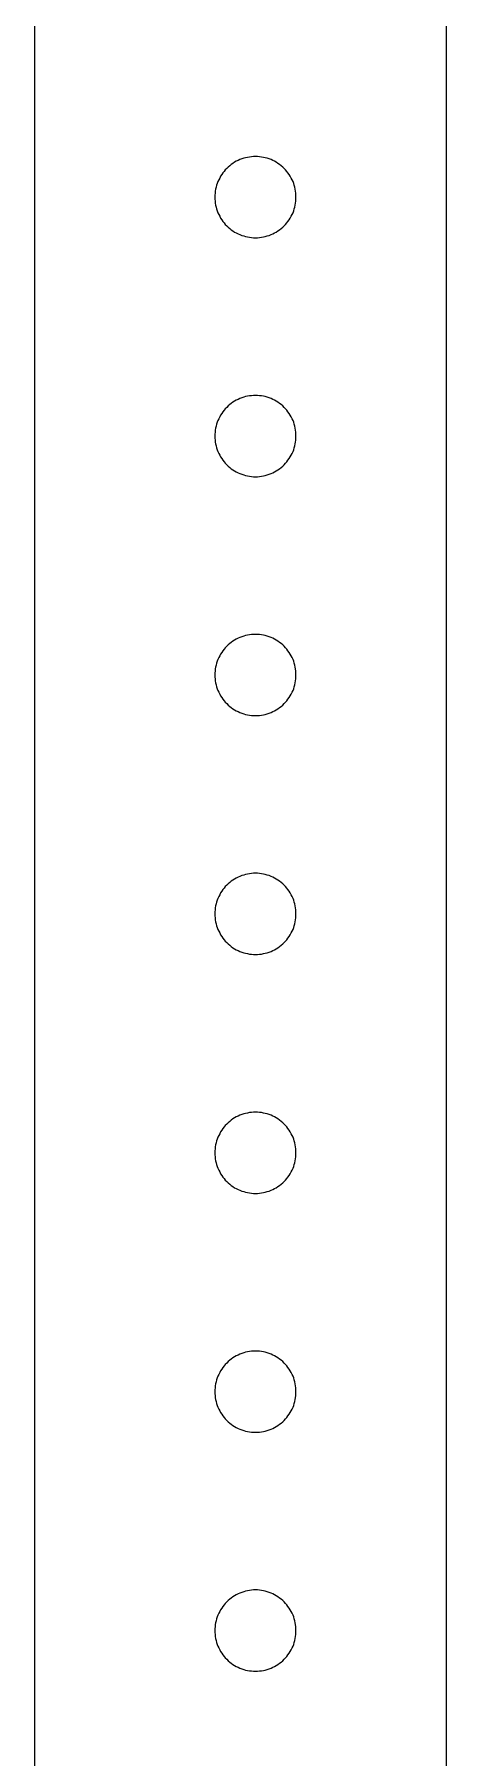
# Model space of a CAD drawing. Header units: millimetres. Extents: x -999 to 4635, y -962 to 3668.
# Drawn here: x -694.4 to -659.9, y 2214.4 to 2358.6 of the extents above; entities that cross this region are included whole.
import ezdxf

# ---------------------------------------------------------------- set-up
doc = ezdxf.new("R2010")
doc.units = ezdxf.units.MM
doc.layers.add('GORUNEN', color=7, linetype='Continuous', lineweight=9)

msp = doc.modelspace()

# ---------------------------------------------------------------- linework, layer by layer
at = {"layer": 'GORUNEN'}
for points in [[(-694.36, 2515), (-694.36, 330)], [(-659.86, 35), (-659.86, 2515)], [(-675.86, 2348.4), (-676.02, 2348.4), (-676.19, 2348.38), (-676.35, 2348.36), (-676.52, 2348.33), (-676.68, 2348.3), (-676.84, 2348.25), (-677, 2348.2), (-677.16, 2348.14), (-677.31, 2348.07), (-677.46, 2348), (-677.6, 2347.92), (-677.75, 2347.83), (-677.88, 2347.73), (-678.01, 2347.63), (-678.14, 2347.52), (-678.26, 2347.4), (-678.38, 2347.28), (-678.48, 2347.16), (-678.59, 2347.03), (-678.68, 2346.89), (-678.77, 2346.75), (-678.85, 2346.6), (-678.93, 2346.45), (-679, 2346.3), (-679.06, 2346.15), (-679.11, 2345.99), (-679.15, 2345.83), (-679.19, 2345.66), (-679.22, 2345.5), (-679.24, 2345.33), (-679.25, 2345.17), (-679.26, 2345)], [(-672.46, 2345), (-672.46, 2345.17), (-672.47, 2345.33), (-672.49, 2345.5), (-672.52, 2345.66), (-672.56, 2345.83), (-672.6, 2345.99), (-672.65, 2346.15), (-672.71, 2346.3), (-672.78, 2346.45), (-672.86, 2346.6), (-672.94, 2346.75), (-673.03, 2346.89), (-673.13, 2347.03), (-673.23, 2347.16), (-673.34, 2347.28), (-673.45, 2347.4), (-673.57, 2347.52), (-673.7, 2347.63), (-673.83, 2347.73), (-673.97, 2347.83), (-674.11, 2347.92), (-674.25, 2348), (-674.4, 2348.07), (-674.55, 2348.14), (-674.71, 2348.2), (-674.87, 2348.25), (-675.03, 2348.3), (-675.19, 2348.33), (-675.36, 2348.36), (-675.52, 2348.38), (-675.69, 2348.4), (-675.86, 2348.4)], [(-679.26, 2345), (-679.25, 2344.83), (-679.24, 2344.67), (-679.22, 2344.5), (-679.19, 2344.34), (-679.15, 2344.17), (-679.11, 2344.01), (-679.06, 2343.85), (-679, 2343.7), (-678.93, 2343.55), (-678.85, 2343.4), (-678.77, 2343.25), (-678.68, 2343.11), (-678.59, 2342.97), (-678.48, 2342.84), (-678.38, 2342.72), (-678.26, 2342.6), (-678.14, 2342.48), (-678.01, 2342.37), (-677.88, 2342.27), (-677.75, 2342.17), (-677.6, 2342.08), (-677.46, 2342), (-677.31, 2341.93), (-677.16, 2341.86), (-677, 2341.8), (-676.84, 2341.75), (-676.68, 2341.7), (-676.52, 2341.67), (-676.35, 2341.64), (-676.19, 2341.62), (-676.02, 2341.6), (-675.86, 2341.6)], [(-675.86, 2341.6), (-675.69, 2341.6), (-675.52, 2341.62), (-675.36, 2341.64), (-675.19, 2341.67), (-675.03, 2341.7), (-674.87, 2341.75), (-674.71, 2341.8), (-674.55, 2341.86), (-674.4, 2341.93), (-674.25, 2342), (-674.11, 2342.08), (-673.97, 2342.17), (-673.83, 2342.27), (-673.7, 2342.37), (-673.57, 2342.48), (-673.45, 2342.6), (-673.34, 2342.72), (-673.23, 2342.84), (-673.13, 2342.97), (-673.03, 2343.11), (-672.94, 2343.25), (-672.86, 2343.4), (-672.78, 2343.55), (-672.71, 2343.7), (-672.65, 2343.85), (-672.6, 2344.01), (-672.56, 2344.17), (-672.52, 2344.34), (-672.49, 2344.5), (-672.47, 2344.67), (-672.46, 2344.83), (-672.46, 2345)], [(-675.86, 2328.4), (-676.02, 2328.4), (-676.19, 2328.38), (-676.35, 2328.36), (-676.52, 2328.33), (-676.68, 2328.3), (-676.84, 2328.25), (-677, 2328.2), (-677.16, 2328.14), (-677.31, 2328.07), (-677.46, 2328), (-677.6, 2327.92), (-677.75, 2327.83), (-677.88, 2327.73), (-678.01, 2327.63), (-678.14, 2327.52), (-678.26, 2327.4), (-678.38, 2327.28), (-678.48, 2327.16), (-678.59, 2327.03), (-678.68, 2326.89), (-678.77, 2326.75), (-678.85, 2326.6), (-678.93, 2326.45), (-679, 2326.3), (-679.06, 2326.15), (-679.11, 2325.99), (-679.15, 2325.83), (-679.19, 2325.66), (-679.22, 2325.5), (-679.24, 2325.33), (-679.25, 2325.17), (-679.26, 2325)], [(-672.46, 2325), (-672.46, 2325.17), (-672.47, 2325.33), (-672.49, 2325.5), (-672.52, 2325.66), (-672.56, 2325.83), (-672.6, 2325.99), (-672.65, 2326.15), (-672.71, 2326.3), (-672.78, 2326.45), (-672.86, 2326.6), (-672.94, 2326.75), (-673.03, 2326.89), (-673.13, 2327.03), (-673.23, 2327.16), (-673.34, 2327.28), (-673.45, 2327.4), (-673.57, 2327.52), (-673.7, 2327.63), (-673.83, 2327.73), (-673.97, 2327.83), (-674.11, 2327.92), (-674.25, 2328), (-674.4, 2328.07), (-674.55, 2328.14), (-674.71, 2328.2), (-674.87, 2328.25), (-675.03, 2328.3), (-675.19, 2328.33), (-675.36, 2328.36), (-675.52, 2328.38), (-675.69, 2328.4), (-675.86, 2328.4)], [(-679.26, 2325), (-679.25, 2324.83), (-679.24, 2324.67), (-679.22, 2324.5), (-679.19, 2324.34), (-679.15, 2324.17), (-679.11, 2324.01), (-679.06, 2323.85), (-679, 2323.7), (-678.93, 2323.55), (-678.85, 2323.4), (-678.77, 2323.25), (-678.68, 2323.11), (-678.59, 2322.97), (-678.48, 2322.84), (-678.38, 2322.72), (-678.26, 2322.6), (-678.14, 2322.48), (-678.01, 2322.37), (-677.88, 2322.27), (-677.75, 2322.17), (-677.6, 2322.08), (-677.46, 2322), (-677.31, 2321.93), (-677.16, 2321.86), (-677, 2321.8), (-676.84, 2321.75), (-676.68, 2321.7), (-676.52, 2321.67), (-676.35, 2321.64), (-676.19, 2321.62), (-676.02, 2321.6), (-675.86, 2321.6)], [(-675.86, 2321.6), (-675.69, 2321.6), (-675.52, 2321.62), (-675.36, 2321.64), (-675.19, 2321.67), (-675.03, 2321.7), (-674.87, 2321.75), (-674.71, 2321.8), (-674.55, 2321.86), (-674.4, 2321.93), (-674.25, 2322), (-674.11, 2322.08), (-673.97, 2322.17), (-673.83, 2322.27), (-673.7, 2322.37), (-673.57, 2322.48), (-673.45, 2322.6), (-673.34, 2322.72), (-673.23, 2322.84), (-673.13, 2322.97), (-673.03, 2323.11), (-672.94, 2323.25), (-672.86, 2323.4), (-672.78, 2323.55), (-672.71, 2323.7), (-672.65, 2323.85), (-672.6, 2324.01), (-672.56, 2324.17), (-672.52, 2324.34), (-672.49, 2324.5), (-672.47, 2324.67), (-672.46, 2324.83), (-672.46, 2325)], [(-675.86, 2308.4), (-676.02, 2308.4), (-676.19, 2308.38), (-676.35, 2308.36), (-676.52, 2308.33), (-676.68, 2308.3), (-676.84, 2308.25), (-677, 2308.2), (-677.16, 2308.14), (-677.31, 2308.07), (-677.46, 2308), (-677.6, 2307.92), (-677.75, 2307.83), (-677.88, 2307.73), (-678.01, 2307.63), (-678.14, 2307.52), (-678.26, 2307.4), (-678.38, 2307.28), (-678.48, 2307.16), (-678.59, 2307.03), (-678.68, 2306.89), (-678.77, 2306.75), (-678.85, 2306.6), (-678.93, 2306.45), (-679, 2306.3), (-679.06, 2306.15), (-679.11, 2305.99), (-679.15, 2305.83), (-679.19, 2305.66), (-679.22, 2305.5), (-679.24, 2305.33), (-679.25, 2305.17), (-679.26, 2305)], [(-672.46, 2305), (-672.46, 2305.17), (-672.47, 2305.33), (-672.49, 2305.5), (-672.52, 2305.66), (-672.56, 2305.83), (-672.6, 2305.99), (-672.65, 2306.15), (-672.71, 2306.3), (-672.78, 2306.45), (-672.86, 2306.6), (-672.94, 2306.75), (-673.03, 2306.89), (-673.13, 2307.03), (-673.23, 2307.16), (-673.34, 2307.28), (-673.45, 2307.4), (-673.57, 2307.52), (-673.7, 2307.63), (-673.83, 2307.73), (-673.97, 2307.83), (-674.11, 2307.92), (-674.25, 2308), (-674.4, 2308.07), (-674.55, 2308.14), (-674.71, 2308.2), (-674.87, 2308.25), (-675.03, 2308.3), (-675.19, 2308.33), (-675.36, 2308.36), (-675.52, 2308.38), (-675.69, 2308.4), (-675.86, 2308.4)], [(-679.26, 2305), (-679.25, 2304.83), (-679.24, 2304.67), (-679.22, 2304.5), (-679.19, 2304.34), (-679.15, 2304.17), (-679.11, 2304.01), (-679.06, 2303.85), (-679, 2303.7), (-678.93, 2303.55), (-678.85, 2303.4), (-678.77, 2303.25), (-678.68, 2303.11), (-678.59, 2302.97), (-678.48, 2302.84), (-678.38, 2302.72), (-678.26, 2302.6), (-678.14, 2302.48), (-678.01, 2302.37), (-677.88, 2302.27), (-677.75, 2302.17), (-677.6, 2302.08), (-677.46, 2302), (-677.31, 2301.93), (-677.16, 2301.86), (-677, 2301.8), (-676.84, 2301.75), (-676.68, 2301.7), (-676.52, 2301.67), (-676.35, 2301.64), (-676.19, 2301.62), (-676.02, 2301.6), (-675.86, 2301.6)], [(-675.86, 2301.6), (-675.69, 2301.6), (-675.52, 2301.62), (-675.36, 2301.64), (-675.19, 2301.67), (-675.03, 2301.7), (-674.87, 2301.75), (-674.71, 2301.8), (-674.55, 2301.86), (-674.4, 2301.93), (-674.25, 2302), (-674.11, 2302.08), (-673.97, 2302.17), (-673.83, 2302.27), (-673.7, 2302.37), (-673.57, 2302.48), (-673.45, 2302.6), (-673.34, 2302.72), (-673.23, 2302.84), (-673.13, 2302.97), (-673.03, 2303.11), (-672.94, 2303.25), (-672.86, 2303.4), (-672.78, 2303.55), (-672.71, 2303.7), (-672.65, 2303.85), (-672.6, 2304.01), (-672.56, 2304.17), (-672.52, 2304.34), (-672.49, 2304.5), (-672.47, 2304.67), (-672.46, 2304.83), (-672.46, 2305)], [(-675.86, 2288.4), (-676.02, 2288.4), (-676.19, 2288.38), (-676.35, 2288.36), (-676.52, 2288.33), (-676.68, 2288.3), (-676.84, 2288.25), (-677, 2288.2), (-677.16, 2288.14), (-677.31, 2288.07), (-677.46, 2288), (-677.6, 2287.92), (-677.75, 2287.83), (-677.88, 2287.73), (-678.01, 2287.63), (-678.14, 2287.52), (-678.26, 2287.4), (-678.38, 2287.28), (-678.48, 2287.16), (-678.59, 2287.03), (-678.68, 2286.89), (-678.77, 2286.75), (-678.85, 2286.6), (-678.93, 2286.45), (-679, 2286.3), (-679.06, 2286.15), (-679.11, 2285.99), (-679.15, 2285.83), (-679.19, 2285.66), (-679.22, 2285.5), (-679.24, 2285.33), (-679.25, 2285.17), (-679.26, 2285)], [(-672.46, 2285), (-672.46, 2285.17), (-672.47, 2285.33), (-672.49, 2285.5), (-672.52, 2285.66), (-672.56, 2285.83), (-672.6, 2285.99), (-672.65, 2286.15), (-672.71, 2286.3), (-672.78, 2286.45), (-672.86, 2286.6), (-672.94, 2286.75), (-673.03, 2286.89), (-673.13, 2287.03), (-673.23, 2287.16), (-673.34, 2287.28), (-673.45, 2287.4), (-673.57, 2287.52), (-673.7, 2287.63), (-673.83, 2287.73), (-673.97, 2287.83), (-674.11, 2287.92), (-674.25, 2288), (-674.4, 2288.07), (-674.55, 2288.14), (-674.71, 2288.2), (-674.87, 2288.25), (-675.03, 2288.3), (-675.19, 2288.33), (-675.36, 2288.36), (-675.52, 2288.38), (-675.69, 2288.4), (-675.86, 2288.4)], [(-679.26, 2285), (-679.25, 2284.83), (-679.24, 2284.67), (-679.22, 2284.5), (-679.19, 2284.34), (-679.15, 2284.17), (-679.11, 2284.01), (-679.06, 2283.85), (-679, 2283.7), (-678.93, 2283.55), (-678.85, 2283.4), (-678.77, 2283.25), (-678.68, 2283.11), (-678.59, 2282.97), (-678.48, 2282.84), (-678.38, 2282.72), (-678.26, 2282.6), (-678.14, 2282.48), (-678.01, 2282.37), (-677.88, 2282.27), (-677.75, 2282.17), (-677.6, 2282.08), (-677.46, 2282), (-677.31, 2281.93), (-677.16, 2281.86), (-677, 2281.8), (-676.84, 2281.75), (-676.68, 2281.7), (-676.52, 2281.67), (-676.35, 2281.64), (-676.19, 2281.62), (-676.02, 2281.6), (-675.86, 2281.6)], [(-675.86, 2281.6), (-675.69, 2281.6), (-675.52, 2281.62), (-675.36, 2281.64), (-675.19, 2281.67), (-675.03, 2281.7), (-674.87, 2281.75), (-674.71, 2281.8), (-674.55, 2281.86), (-674.4, 2281.93), (-674.25, 2282), (-674.11, 2282.08), (-673.97, 2282.17), (-673.83, 2282.27), (-673.7, 2282.37), (-673.57, 2282.48), (-673.45, 2282.6), (-673.34, 2282.72), (-673.23, 2282.84), (-673.13, 2282.97), (-673.03, 2283.11), (-672.94, 2283.25), (-672.86, 2283.4), (-672.78, 2283.55), (-672.71, 2283.7), (-672.65, 2283.85), (-672.6, 2284.01), (-672.56, 2284.17), (-672.52, 2284.34), (-672.49, 2284.5), (-672.47, 2284.67), (-672.46, 2284.83), (-672.46, 2285)], [(-675.86, 2268.4), (-676.02, 2268.4), (-676.19, 2268.38), (-676.35, 2268.36), (-676.52, 2268.33), (-676.68, 2268.3), (-676.84, 2268.25), (-677, 2268.2), (-677.16, 2268.14), (-677.31, 2268.07), (-677.46, 2268), (-677.6, 2267.92), (-677.75, 2267.83), (-677.88, 2267.73), (-678.01, 2267.63), (-678.14, 2267.52), (-678.26, 2267.4), (-678.38, 2267.28), (-678.48, 2267.16), (-678.59, 2267.03), (-678.68, 2266.89), (-678.77, 2266.75), (-678.85, 2266.6), (-678.93, 2266.45), (-679, 2266.3), (-679.06, 2266.15), (-679.11, 2265.99), (-679.15, 2265.83), (-679.19, 2265.66), (-679.22, 2265.5), (-679.24, 2265.33), (-679.25, 2265.17), (-679.26, 2265)], [(-672.46, 2265), (-672.46, 2265.17), (-672.47, 2265.33), (-672.49, 2265.5), (-672.52, 2265.66), (-672.56, 2265.83), (-672.6, 2265.99), (-672.65, 2266.15), (-672.71, 2266.3), (-672.78, 2266.45), (-672.86, 2266.6), (-672.94, 2266.75), (-673.03, 2266.89), (-673.13, 2267.03), (-673.23, 2267.16), (-673.34, 2267.28), (-673.45, 2267.4), (-673.57, 2267.52), (-673.7, 2267.63), (-673.83, 2267.73), (-673.97, 2267.83), (-674.11, 2267.92), (-674.25, 2268), (-674.4, 2268.07), (-674.55, 2268.14), (-674.71, 2268.2), (-674.87, 2268.25), (-675.03, 2268.3), (-675.19, 2268.33), (-675.36, 2268.36), (-675.52, 2268.38), (-675.69, 2268.4), (-675.86, 2268.4)], [(-679.26, 2265), (-679.25, 2264.83), (-679.24, 2264.67), (-679.22, 2264.5), (-679.19, 2264.34), (-679.15, 2264.17), (-679.11, 2264.01), (-679.06, 2263.85), (-679, 2263.7), (-678.93, 2263.55), (-678.85, 2263.4), (-678.77, 2263.25), (-678.68, 2263.11), (-678.59, 2262.97), (-678.48, 2262.84), (-678.38, 2262.72), (-678.26, 2262.6), (-678.14, 2262.48), (-678.01, 2262.37), (-677.88, 2262.27), (-677.75, 2262.17), (-677.6, 2262.08), (-677.46, 2262), (-677.31, 2261.93), (-677.16, 2261.86), (-677, 2261.8), (-676.84, 2261.75), (-676.68, 2261.7), (-676.52, 2261.67), (-676.35, 2261.64), (-676.19, 2261.62), (-676.02, 2261.6), (-675.86, 2261.6)], [(-675.86, 2261.6), (-675.69, 2261.6), (-675.52, 2261.62), (-675.36, 2261.64), (-675.19, 2261.67), (-675.03, 2261.7), (-674.87, 2261.75), (-674.71, 2261.8), (-674.55, 2261.86), (-674.4, 2261.93), (-674.25, 2262), (-674.11, 2262.08), (-673.97, 2262.17), (-673.83, 2262.27), (-673.7, 2262.37), (-673.57, 2262.48), (-673.45, 2262.6), (-673.34, 2262.72), (-673.23, 2262.84), (-673.13, 2262.97), (-673.03, 2263.11), (-672.94, 2263.25), (-672.86, 2263.4), (-672.78, 2263.55), (-672.71, 2263.7), (-672.65, 2263.85), (-672.6, 2264.01), (-672.56, 2264.17), (-672.52, 2264.34), (-672.49, 2264.5), (-672.47, 2264.67), (-672.46, 2264.83), (-672.46, 2265)], [(-675.86, 2248.4), (-676.02, 2248.4), (-676.19, 2248.38), (-676.35, 2248.36), (-676.52, 2248.33), (-676.68, 2248.3), (-676.84, 2248.25), (-677, 2248.2), (-677.16, 2248.14), (-677.31, 2248.07), (-677.46, 2248), (-677.6, 2247.92), (-677.75, 2247.83), (-677.88, 2247.73), (-678.01, 2247.63), (-678.14, 2247.52), (-678.26, 2247.4), (-678.38, 2247.28), (-678.48, 2247.16), (-678.59, 2247.03), (-678.68, 2246.89), (-678.77, 2246.75), (-678.85, 2246.6), (-678.93, 2246.45), (-679, 2246.3), (-679.06, 2246.15), (-679.11, 2245.99), (-679.15, 2245.83), (-679.19, 2245.66), (-679.22, 2245.5), (-679.24, 2245.33), (-679.25, 2245.17), (-679.26, 2245)], [(-672.46, 2245), (-672.46, 2245.17), (-672.47, 2245.33), (-672.49, 2245.5), (-672.52, 2245.66), (-672.56, 2245.83), (-672.6, 2245.99), (-672.65, 2246.15), (-672.71, 2246.3), (-672.78, 2246.45), (-672.86, 2246.6), (-672.94, 2246.75), (-673.03, 2246.89), (-673.13, 2247.03), (-673.23, 2247.16), (-673.34, 2247.28), (-673.45, 2247.4), (-673.57, 2247.52), (-673.7, 2247.63), (-673.83, 2247.73), (-673.97, 2247.83), (-674.11, 2247.92), (-674.25, 2248), (-674.4, 2248.07), (-674.55, 2248.14), (-674.71, 2248.2), (-674.87, 2248.25), (-675.03, 2248.3), (-675.19, 2248.33), (-675.36, 2248.36), (-675.52, 2248.38), (-675.69, 2248.4), (-675.86, 2248.4)], [(-679.26, 2245), (-679.25, 2244.83), (-679.24, 2244.67), (-679.22, 2244.5), (-679.19, 2244.34), (-679.15, 2244.17), (-679.11, 2244.01), (-679.06, 2243.85), (-679, 2243.7), (-678.93, 2243.55), (-678.85, 2243.4), (-678.77, 2243.25), (-678.68, 2243.11), (-678.59, 2242.97), (-678.48, 2242.84), (-678.38, 2242.72), (-678.26, 2242.6), (-678.14, 2242.48), (-678.01, 2242.37), (-677.88, 2242.27), (-677.75, 2242.17), (-677.6, 2242.08), (-677.46, 2242), (-677.31, 2241.93), (-677.16, 2241.86), (-677, 2241.8), (-676.84, 2241.75), (-676.68, 2241.7), (-676.52, 2241.67), (-676.35, 2241.64), (-676.19, 2241.62), (-676.02, 2241.6), (-675.86, 2241.6)], [(-675.86, 2241.6), (-675.69, 2241.6), (-675.52, 2241.62), (-675.36, 2241.64), (-675.19, 2241.67), (-675.03, 2241.7), (-674.87, 2241.75), (-674.71, 2241.8), (-674.55, 2241.86), (-674.4, 2241.93), (-674.25, 2242), (-674.11, 2242.08), (-673.97, 2242.17), (-673.83, 2242.27), (-673.7, 2242.37), (-673.57, 2242.48), (-673.45, 2242.6), (-673.34, 2242.72), (-673.23, 2242.84), (-673.13, 2242.97), (-673.03, 2243.11), (-672.94, 2243.25), (-672.86, 2243.4), (-672.78, 2243.55), (-672.71, 2243.7), (-672.65, 2243.85), (-672.6, 2244.01), (-672.56, 2244.17), (-672.52, 2244.34), (-672.49, 2244.5), (-672.47, 2244.67), (-672.46, 2244.83), (-672.46, 2245)], [(-675.86, 2228.4), (-676.02, 2228.4), (-676.19, 2228.38), (-676.35, 2228.36), (-676.52, 2228.33), (-676.68, 2228.3), (-676.84, 2228.25), (-677, 2228.2), (-677.16, 2228.14), (-677.31, 2228.07), (-677.46, 2228), (-677.6, 2227.92), (-677.75, 2227.83), (-677.88, 2227.73), (-678.01, 2227.63), (-678.14, 2227.52), (-678.26, 2227.4), (-678.38, 2227.28), (-678.48, 2227.16), (-678.59, 2227.03), (-678.68, 2226.89), (-678.77, 2226.75), (-678.85, 2226.6), (-678.93, 2226.45), (-679, 2226.3), (-679.06, 2226.15), (-679.11, 2225.99), (-679.15, 2225.83), (-679.19, 2225.66), (-679.22, 2225.5), (-679.24, 2225.33), (-679.25, 2225.17), (-679.26, 2225)], [(-672.46, 2225), (-672.46, 2225.17), (-672.47, 2225.33), (-672.49, 2225.5), (-672.52, 2225.66), (-672.56, 2225.83), (-672.6, 2225.99), (-672.65, 2226.15), (-672.71, 2226.3), (-672.78, 2226.45), (-672.86, 2226.6), (-672.94, 2226.75), (-673.03, 2226.89), (-673.13, 2227.03), (-673.23, 2227.16), (-673.34, 2227.28), (-673.45, 2227.4), (-673.57, 2227.52), (-673.7, 2227.63), (-673.83, 2227.73), (-673.97, 2227.83), (-674.11, 2227.92), (-674.25, 2228), (-674.4, 2228.07), (-674.55, 2228.14), (-674.71, 2228.2), (-674.87, 2228.25), (-675.03, 2228.3), (-675.19, 2228.33), (-675.36, 2228.36), (-675.52, 2228.38), (-675.69, 2228.4), (-675.86, 2228.4)], [(-679.26, 2225), (-679.25, 2224.83), (-679.24, 2224.67), (-679.22, 2224.5), (-679.19, 2224.34), (-679.15, 2224.17), (-679.11, 2224.01), (-679.06, 2223.85), (-679, 2223.7), (-678.93, 2223.55), (-678.85, 2223.4), (-678.77, 2223.25), (-678.68, 2223.11), (-678.59, 2222.97), (-678.48, 2222.84), (-678.38, 2222.72), (-678.26, 2222.6), (-678.14, 2222.48), (-678.01, 2222.37), (-677.88, 2222.27), (-677.75, 2222.17), (-677.6, 2222.08), (-677.46, 2222), (-677.31, 2221.93), (-677.16, 2221.86), (-677, 2221.8), (-676.84, 2221.75), (-676.68, 2221.7), (-676.52, 2221.67), (-676.35, 2221.64), (-676.19, 2221.62), (-676.02, 2221.6), (-675.86, 2221.6)], [(-675.86, 2221.6), (-675.69, 2221.6), (-675.52, 2221.62), (-675.36, 2221.64), (-675.19, 2221.67), (-675.03, 2221.7), (-674.87, 2221.75), (-674.71, 2221.8), (-674.55, 2221.86), (-674.4, 2221.93), (-674.25, 2222), (-674.11, 2222.08), (-673.97, 2222.17), (-673.83, 2222.27), (-673.7, 2222.37), (-673.57, 2222.48), (-673.45, 2222.6), (-673.34, 2222.72), (-673.23, 2222.84), (-673.13, 2222.97), (-673.03, 2223.11), (-672.94, 2223.25), (-672.86, 2223.4), (-672.78, 2223.55), (-672.71, 2223.7), (-672.65, 2223.85), (-672.6, 2224.01), (-672.56, 2224.17), (-672.52, 2224.34), (-672.49, 2224.5), (-672.47, 2224.67), (-672.46, 2224.83), (-672.46, 2225)]]:
    msp.add_lwpolyline(points, dxfattribs=at)

doc.saveas('drawing.dxf')
